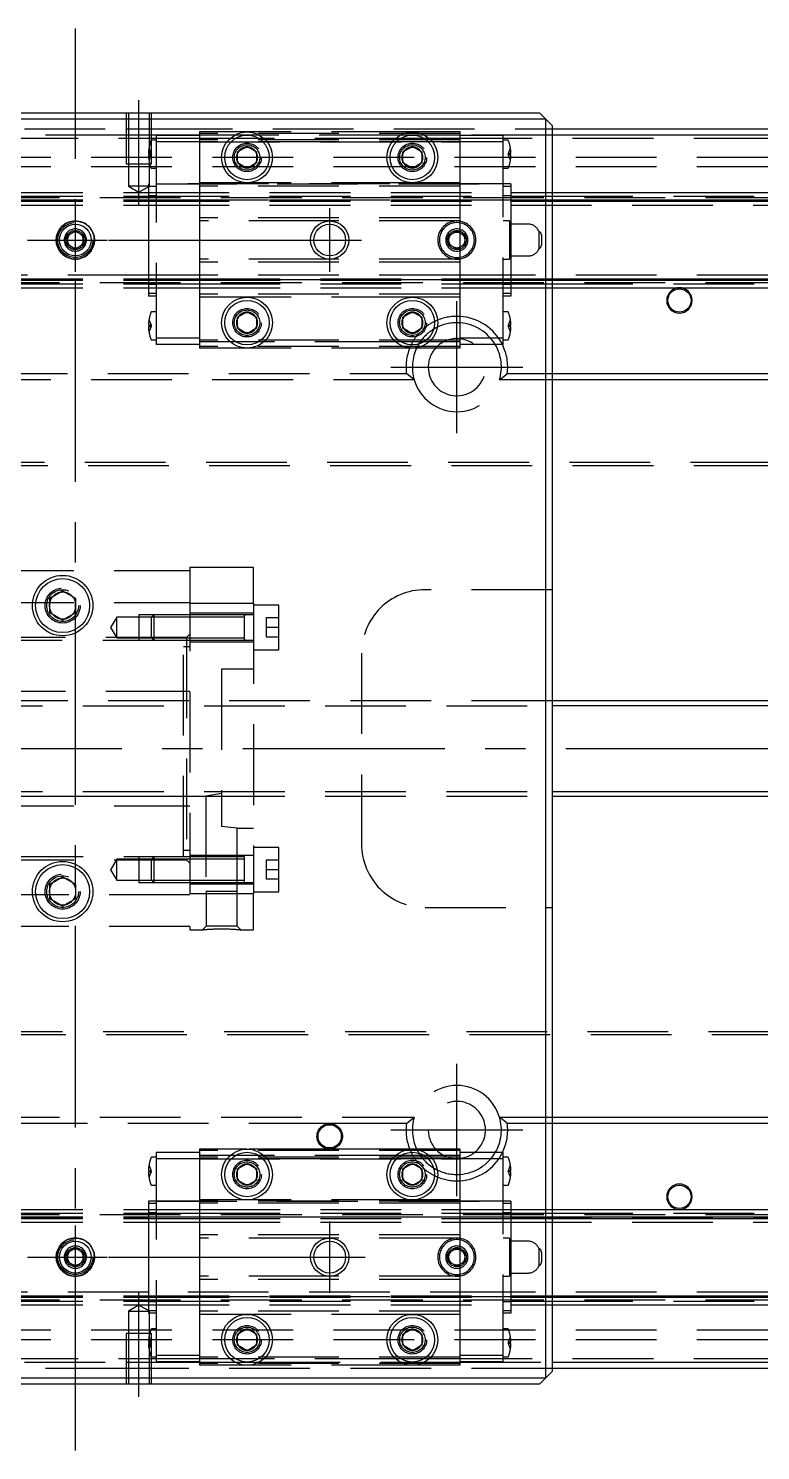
# Model space of a CAD drawing. Extents: x -31 to 893, y -336 to 113.
# Drawn here: x 312.6 to 427.8, y -110.4 to 113.3 of the extents above; entities that cross this region are included whole.
import ezdxf

# ---------------------------------------------------------------- set-up
doc = ezdxf.new("R2010")
doc.units = 0
doc.linetypes.add('CENTER', pattern=[50.8, 31.75, -6.35, 6.35, -6.35])
doc.linetypes.add('DASHED', pattern=[19.05, 12.7, -6.35])
doc.layers.get('0').update_dxf_attribs({"linetype": 'CONTINUOUS'})
doc.layers.add('CENTER', color=1, linetype='CENTER')

msp = doc.modelspace()

# ---------------------------------------------------------------- linework, layer by layer
at = {"color": 7, "linetype": 'CONTINUOUS'}
for p, q in [((394, 99), (246, 99)), ((247, 100), (393, 100)), ((394, 99), (393, 100)), ((395, 98), (394, 99)), ((394, -99), (394, 99)), ((395, 98), (395, -98)), ((395, 97.5), (638, 97.5)), ((639, 96.5), (395, 96.5)), ((345.5, 93.87), (347, 94.73)), ((347, 94.73), (348.5, 93.87)), ((371.5, 93.87), (373, 94.73)), ((373, 94.73), (374.5, 93.87)), ((345.5, 92.13), (345.5, 93.87)), ((347, 91.27), (345.5, 92.13)), ((348.5, 92.13), (347, 91.27)), ((348.5, 93.87), (348.5, 92.13)), ((371.5, 92.13), (371.5, 93.87)), ((373, 91.27), (371.5, 92.13)), ((374.5, 92.13), (373, 91.27)), ((374.5, 93.87), (374.5, 92.13)), ((395, 87.5), (640, 87.5)), ((395, 86.32), (640, 86.32)), ((395, 86.1), (640, 86.1)), ((395, 73.9), (640, 73.9)), ((395, 73.68), (640, 73.68)), ((395, 72.5), (640, 72.5)), ((345.5, 67.87), (347, 68.73)), ((345.5, 66.13), (345.5, 67.87)), ((347, 68.73), (348.5, 67.87)), ((348.5, 67.87), (348.5, 66.13)), ((371.5, 67.87), (373, 68.73)), ((371.5, 66.13), (371.5, 67.87)), ((373, 68.73), (374.5, 67.87)), ((374.5, 67.87), (374.5, 66.13)), ((347, 65.27), (345.5, 66.13)), ((348.5, 66.13), (347, 65.27)), ((373, 65.27), (371.5, 66.13)), ((374.5, 66.13), (373, 65.27)), ((395, 59), (492.06, 59)), ((493.29, 58), (395, 58)), ((316, 23.65), (318, 24.81)), ((318, 24.81), (320, 23.65)), ((316, 21.35), (316, 23.65)), ((320, 23.65), (320, 21.35)), ((318, 20.19), (316, 21.35)), ((320, 21.35), (318, 20.19)), ((590, 7.5), (395, 7.5)), ((395, -7.5), (590, -7.5)), ((316, -21.35), (318, -20.19)), ((316, -23.65), (316, -21.35)), ((318, -20.19), (320, -21.35)), ((320, -21.35), (320, -23.65)), ((318, -24.81), (316, -23.65)), ((320, -23.65), (318, -24.81)), ((395, -58), (493.29, -58)), ((492.06, -59), (395, -59)), ((345.5, -66.13), (347, -65.27)), ((345.5, -67.87), (345.5, -66.13)), ((347, -65.27), (348.5, -66.13)), ((348.5, -66.13), (348.5, -67.87)), ((371.5, -66.13), (373, -65.27)), ((371.5, -67.87), (371.5, -66.13)), ((373, -65.27), (374.5, -66.13)), ((374.5, -66.13), (374.5, -67.87)), ((347, -68.73), (345.5, -67.87)), ((348.5, -67.87), (347, -68.73)), ((373, -68.73), (371.5, -67.87)), ((374.5, -67.87), (373, -68.73)), ((395, -72.5), (640, -72.5)), ((395, -73.68), (640, -73.68)), ((395, -73.9), (640, -73.9)), ((395, -86.1), (640, -86.1)), ((395, -86.32), (640, -86.32)), ((395, -87.5), (640, -87.5)), ((345.5, -92.13), (347, -91.27)), ((347, -91.27), (348.5, -92.13)), ((371.5, -92.13), (373, -91.27)), ((373, -91.27), (374.5, -92.13)), ((345.5, -93.87), (345.5, -92.13)), ((347, -94.73), (345.5, -93.87)), ((348.5, -93.87), (347, -94.73)), ((348.5, -92.13), (348.5, -93.87)), ((371.5, -93.87), (371.5, -92.13)), ((373, -94.73), (371.5, -93.87)), ((374.5, -93.87), (373, -94.73)), ((374.5, -92.13), (374.5, -93.87)), ((394, -99), (395, -98)), ((395, -96.5), (639, -96.5)), ((638, -97.5), (395, -97.5)), ((246, -99), (394, -99)), ((393, -100), (247, -100)), ((393, -100), (394, -99))]:
    msp.add_line(p, q, dxfattribs=at)
at = {"color": 3, "linetype": 'DASHED'}
for p, q in [((328, 100), (328, 92)), ((328.35, 100), (328.35, 92)), ((331.65, 92), (331.65, 100)), ((332, 92), (332, 100)), ((312, 97.5), (328, 97.5)), ((328, 96.5), (312, 96.5)), ((328, 97.5), (332, 97.5)), ((332, 96.5), (328, 96.5)), ((332, 97.5), (395, 97.5)), ((339.5, 96.5), (332, 96.5)), ((339.5, 96.45), (332.7, 96.45)), ((332.7, 96.45), (332.7, 95.45)), ((339.5, 97), (339.5, 96)), ((347, 97), (339.5, 97)), ((380.5, 96.75), (339.5, 96.75)), ((345.06, 96.5), (339.5, 96.5)), ((347, 96.5), (345.06, 96.5)), ((373, 97), (347, 97)), ((348.94, 96.5), (347, 96.5)), ((371.06, 96.5), (348.94, 96.5)), ((373, 96.5), (371.06, 96.5)), ((380.5, 97), (373, 97)), ((374.94, 96.5), (373, 96.5)), ((380.5, 96.5), (374.94, 96.5)), ((380.5, 96), (380.5, 97)), ((395, 96.5), (380.5, 96.5)), ((387.3, 96.45), (380.5, 96.45)), ((387.3, 95.45), (387.3, 96.45)), ((339.5, 96), (300.5, 96)), ((331.58, 94.5), (331.9, 93.6)), ((332, 95.7), (331.99, 95.7)), ((332.7, 95.7), (332, 95.7)), ((332.7, 95.45), (332.7, 64.55)), ((339.5, 95.45), (332.7, 95.45)), ((339.5, 96), (339.5, 89)), ((344.35, 96), (339.5, 96)), ((380.5, 95.75), (339.5, 95.75)), ((380.5, 95.45), (339.5, 95.45)), ((339.5, 95.45), (380.5, 95.45)), ((345.2, 96), (344.35, 96)), ((348.8, 96), (345.2, 96)), ((349.65, 96), (348.8, 96)), ((370.35, 96), (349.65, 96)), ((371.2, 96), (370.35, 96)), ((374.8, 96), (371.2, 96)), ((375.65, 96), (374.8, 96)), ((380.5, 96), (375.65, 96)), ((380.5, 89), (380.5, 96)), ((639.5, 96), (380.5, 96)), ((387.3, 95.45), (380.5, 95.45)), ((388.01, 95.7), (387.3, 95.7)), ((387.3, 64.55), (387.3, 95.45)), ((388.1, 93.6), (388.42, 94.5)), ((640, 93), (0, 93)), ((328, 92), (332, 92)), ((328.35, 92), (328.35, 88.5)), ((331.5, 93.6), (331.58, 93.6)), ((331.58, 93.4), (331.5, 93.4)), ((331.58, 93.6), (331.9, 93.6)), ((331.58, 93.6), (331.58, 93.4)), ((331.9, 93.4), (331.58, 92.5)), ((331.58, 93.4), (331.9, 93.4)), ((331.65, 88.5), (331.65, 92)), ((331.9, 93.6), (331.94, 93.5)), ((331.9, 93.4), (331.94, 93.5)), ((345, 93), (345.02, 93.3)), ((371, 93), (371.03, 93.35)), ((388.1, 93.6), (388.06, 93.5)), ((388.1, 93.4), (388.06, 93.5)), ((388.42, 93.6), (388.1, 93.6)), ((388.42, 92.5), (388.1, 93.4)), ((388.42, 93.4), (388.1, 93.4)), ((388.42, 93.4), (388.42, 93.6)), ((388.42, 93.6), (388.5, 93.6)), ((388.5, 93.4), (388.42, 93.4)), ((640, 91.5), (0, 91.5)), ((331.99, 91.3), (332.7, 91.3)), ((387.3, 91.3), (388.01, 91.3)), ((308.5, 87.5), (331.5, 87.5)), ((328.35, 88.5), (330, 87.55)), ((331.65, 88.5), (328.35, 88.5)), ((330, 87.55), (331.65, 88.5)), ((331.5, 88.82), (331.5, 88.43)), ((388.5, 88.82), (331.5, 88.82)), ((331.5, 88.43), (331.5, 86.03)), ((332.7, 88.43), (331.5, 88.43)), ((331.5, 87.5), (388.5, 87.5)), ((332.7, 88.82), (387.3, 88.82)), ((339.5, 89), (339.5, 88.5)), ((347, 89), (339.5, 89)), ((339.5, 88.5), (339.5, 83.5)), ((380.5, 88.5), (339.5, 88.5)), ((373, 89), (347, 89)), ((380.5, 89), (373, 89)), ((380.5, 88.5), (380.5, 89)), ((380.5, 83.5), (380.5, 88.5)), ((388.5, 88.43), (387.3, 88.43)), ((388.5, 88.82), (388.5, 88.43)), ((388.5, 88.43), (388.5, 86.03)), ((388.5, 87.5), (395, 87.5)), ((0, 86.7), (640, 86.7)), ((308.5, 86.91), (331.5, 86.91)), ((308.5, 86.32), (331.5, 86.32)), ((308.5, 86.26), (331.5, 86.26)), ((308.5, 86.1), (331.5, 86.1)), ((308.5, 85.5), (331.5, 85.5)), ((331.5, 87.01), (332.7, 87.01)), ((331.5, 86.91), (388.5, 86.91)), ((331.5, 86.32), (388.5, 86.32)), ((388.5, 86.26), (331.5, 86.26)), ((331.5, 86.1), (388.5, 86.1)), ((331.5, 86.03), (331.5, 73.97)), ((331.5, 85.5), (388.5, 85.5)), ((387.3, 87.01), (388.5, 87.01)), ((388.5, 86.91), (395, 86.91)), ((388.5, 86.32), (395, 86.32)), ((388.5, 86.26), (640, 86.26)), ((388.5, 86.1), (395, 86.1)), ((388.5, 86.03), (388.5, 73.97)), ((388.5, 85.5), (640, 85.5)), ((395, 86.91), (640, 86.91)), ((339.5, 83.5), (339.5, 83)), ((380.5, 83.5), (339.5, 83.5)), ((339.5, 83), (339.5, 77)), ((360, 83), (339.5, 83)), ((380.5, 83), (360, 83)), ((380.5, 83), (380.5, 83.5)), ((380.5, 77), (380.5, 83)), ((388.3, 83), (387.3, 83)), ((388.3, 83), (388.3, 77)), ((318.75, 80.72), (320, 81.44)), ((318.75, 79.28), (318.75, 80.72)), ((320, 81.44), (321.25, 80.72)), ((321.25, 80.72), (321.25, 79.28)), ((378.75, 80.72), (380, 81.44)), ((378.75, 79.28), (378.75, 80.72)), ((380, 81.44), (381.25, 80.72)), ((381.25, 80.72), (381.25, 79.28)), ((391.25, 82.5), (388.3, 82.5)), ((392.88, 81.39), (392.88, 80)), ((393.3, 80.75), (393.3, 80)), ((318.5, 80), (318.52, 80.25)), ((320, 78.56), (318.75, 79.28)), ((321.25, 79.28), (320, 78.56)), ((378.5, 80), (378.52, 80.22)), ((380, 78.56), (378.75, 79.28)), ((381.25, 79.28), (380, 78.56)), ((392.88, 80), (392.88, 78.61)), ((393.3, 80), (393.3, 79.25)), ((339.5, 77), (339.5, 76.5)), ((360, 77), (339.5, 77)), ((339.5, 76.5), (339.5, 71.5)), ((380.5, 76.5), (339.5, 76.5)), ((380.5, 77), (360, 77)), ((380.5, 76.5), (380.5, 77)), ((380.5, 71.5), (380.5, 76.5)), ((387.3, 77), (388.3, 77)), ((388.3, 77.5), (391.25, 77.5)), ((331.5, 74.5), (308.5, 74.5)), ((308.5, 73.9), (331.5, 73.9)), ((339.5, 74.5), (331.5, 74.5)), ((331.5, 73.97), (331.5, 71.57)), ((331.5, 73.9), (339.5, 73.9)), ((380.5, 74.5), (339.5, 74.5)), ((339.5, 73.9), (380.5, 73.9)), ((388.5, 74.5), (380.5, 74.5)), ((380.5, 73.9), (388.5, 73.9)), ((640, 74.5), (388.5, 74.5)), ((388.5, 73.97), (388.5, 71.57)), ((388.5, 73.9), (395, 73.9)), ((0, 73.3), (640, 73.3)), ((308.5, 73.74), (331.5, 73.74)), ((308.5, 73.68), (331.5, 73.68)), ((308.5, 73.09), (331.5, 73.09)), ((308.5, 72.5), (331.5, 72.5)), ((339.5, 73.74), (331.5, 73.74)), ((331.5, 73.68), (339.5, 73.68)), ((331.5, 73.09), (339.5, 73.09)), ((332.7, 72.99), (331.5, 72.99)), ((331.5, 72.5), (339.5, 72.5)), ((380.5, 73.74), (339.5, 73.74)), ((339.5, 73.68), (380.5, 73.68)), ((339.5, 73.09), (380.5, 73.09)), ((339.5, 72.5), (380.5, 72.5)), ((388.5, 73.74), (380.5, 73.74)), ((380.5, 73.68), (388.5, 73.68)), ((380.5, 73.09), (388.5, 73.09)), ((380.5, 72.5), (388.5, 72.5)), ((388.5, 72.99), (387.3, 72.99)), ((388.5, 73.74), (640, 73.74)), ((388.5, 73.68), (395, 73.68)), ((388.5, 73.09), (395, 73.09)), ((388.5, 72.5), (395, 72.5)), ((395, 73.09), (640, 73.09)), ((331.5, 71.57), (331.5, 71.18)), ((332.7, 71.57), (331.5, 71.57)), ((332.7, 71.18), (331.5, 71.18)), ((339.5, 71.5), (339.5, 71)), ((380.5, 71.5), (339.5, 71.5)), ((339.5, 71), (339.5, 64)), ((347, 71), (339.5, 71)), ((373, 71), (347, 71)), ((380.5, 71), (373, 71)), ((380.5, 71), (380.5, 71.5)), ((380.5, 64), (380.5, 71)), ((388.5, 71.57), (387.3, 71.57)), ((388.5, 71.18), (387.3, 71.18)), ((388.5, 71.57), (388.5, 71.18)), ((331.58, 67.5), (331.9, 66.6)), ((332.7, 68.7), (331.99, 68.7)), ((345, 67), (345.02, 67.3)), ((371, 67), (371.03, 67.35)), ((388.01, 68.7), (387.3, 68.7)), ((388.1, 66.6), (388.42, 67.5)), ((331.5, 66.6), (331.58, 66.6)), ((331.58, 66.4), (331.5, 66.4)), ((331.58, 66.6), (331.9, 66.6)), ((331.58, 66.6), (331.58, 66.4)), ((331.9, 66.4), (331.58, 65.5)), ((331.58, 66.4), (331.9, 66.4)), ((331.9, 66.6), (331.94, 66.5)), ((331.9, 66.4), (331.94, 66.5)), ((388.1, 66.6), (388.06, 66.5)), ((388.1, 66.4), (388.06, 66.5)), ((388.42, 66.6), (388.1, 66.6)), ((388.42, 65.5), (388.1, 66.4)), ((388.42, 66.4), (388.1, 66.4)), ((388.42, 66.4), (388.42, 66.6)), ((388.42, 66.6), (388.5, 66.6)), ((388.5, 66.4), (388.42, 66.4)), ((331.99, 64.3), (332.7, 64.3)), ((332.7, 64.55), (332.7, 63.55)), ((339.5, 64.55), (332.7, 64.55)), ((339.5, 63.55), (332.7, 63.55)), ((380.5, 64.25), (339.5, 64.25)), ((339.5, 64), (339.5, 63)), ((344.35, 64), (339.5, 64)), ((380.5, 63.25), (339.5, 63.25)), ((347, 63), (339.5, 63)), ((345.2, 64), (344.35, 64)), ((348.8, 64), (345.2, 64)), ((373, 63), (347, 63)), ((349.65, 64), (348.8, 64)), ((370.35, 64), (349.65, 64)), ((371.2, 64), (370.35, 64)), ((374.8, 64), (371.2, 64)), ((380.5, 63), (373, 63)), ((375.65, 64), (374.8, 64)), ((380.5, 64), (375.65, 64)), ((387.3, 64.55), (380.5, 64.55)), ((380.5, 63), (380.5, 64)), ((387.3, 63.55), (380.5, 63.55)), ((387.3, 63.55), (387.3, 64.55)), ((387.3, 64.3), (388.01, 64.3)), ((267.94, 59), (372.06, 59)), ((373.29, 58), (372.06, 59)), ((386.71, 58), (387.94, 59)), ((387.94, 59), (395, 59)), ((373.29, 58), (266.71, 58)), ((395, 58), (386.71, 58)), ((639, 45), (1, 45)), ((639.5, 44.5), (0.5, 44.5)), ((288, 28), (338, 28)), ((348, 28.5), (338, 28.5)), ((338, 28.5), (338, 28)), ((338, 28), (338, -28)), ((348, 22.87), (348, 28.5)), ((395, 25), (375, 25)), ((288, 23), (338, 23)), ((315.5, 22.5), (315.53, 22.91)), ((338, 22.87), (348, 22.87)), ((348, 22.87), (348, -22.87)), ((352, 22.55), (348, 22.55)), ((352, 15.55), (352, 22.55)), ((326.5, 20.7), (325.55, 19.05)), ((326.5, 17.4), (326.5, 20.7)), ((330, 20.7), (326.5, 20.7)), ((330, 21.05), (330, 17.05)), ((332.35, 21.05), (330, 21.05)), ((332, 20.7), (330, 20.7)), ((332.35, 21.05), (332, 20.7)), ((332, 17.4), (332, 20.7)), ((338, 20.7), (332, 20.7)), ((338, 20.7), (332, 20.7)), ((332.35, 21.05), (332.35, 17.05)), ((338, 21.05), (332.35, 21.05)), ((338, 21.05), (332.35, 21.05)), ((348, 21.3), (338, 21.3)), ((346.6, 21.05), (338, 21.05)), ((346.6, 20.7), (338, 20.7)), ((348, 21.05), (346.59, 21.05)), ((346.6, 17.05), (346.6, 21.05)), ((346.6, 17.05), (346.6, 21.05)), ((346.6, 20.84), (346.6, 21.05)), ((346.6, 21.05), (346.6, 20.84)), ((346.6, 17.27), (346.6, 20.84)), ((350, 20.55), (350, 19.05)), ((352, 20.55), (350, 20.55)), ((325.55, 19.05), (326.5, 17.4)), ((338, 18), (337.5, 17.5)), ((352, 19.05), (350, 19.05)), ((350, 19.05), (350, 17.55)), ((337.5, 17.5), (288, 17.5)), ((337, 17), (289.5, 17)), ((326.5, 17.4), (330, 17.4)), ((330, 17.4), (332, 17.4)), ((330, 17.05), (332.35, 17.05)), ((332, 17.4), (338, 17.4)), ((332, 17.4), (332.35, 17.05)), ((332, 17.4), (338, 17.4)), ((332.35, 17.05), (338, 17.05)), ((332.35, 17.05), (338, 17.05)), ((337, -17), (337, 17)), ((338, 16), (337, 16)), ((337.5, 17.5), (337.5, -17.5)), ((338, 17.4), (346.6, 17.4)), ((338, 17.05), (346.6, 17.05)), ((338, 16.8), (348, 16.8)), ((346.59, 17.05), (348, 17.05)), ((346.6, 17.05), (346.6, 17.27)), ((346.6, 17.27), (346.6, 17.05)), ((346.6, 17.05), (346.6, 17.05)), ((352, 17.55), (350, 17.55)), ((348, 15.55), (352, 15.55)), ((365, 15), (365, -15)), ((348, 12.5), (343, 12.5)), ((343, 12.5), (343, -12.26)), ((337.5, 9), (288, 9)), ((338, 9), (337.5, 9)), ((395, 7.5), (245, 7.5)), ((245, 6.75), (395, 6.75)), ((245, -6.75), (395, -6.75)), ((245, -7.5), (395, -7.5)), ((294, -7.5), (340.54, -7.5)), ((343, -7.09), (340.54, -7.5)), ((340.54, -7.5), (340.54, -22.5)), ((340.54, -7.5), (340.55, -7.5)), ((288, -9), (337.5, -9)), ((337.5, -9), (338, -9)), ((345.46, -12.5), (343, -12.26)), ((345.46, -22.5), (345.46, -12.5)), ((345.46, -12.5), (348, -12.5)), ((352, -15.55), (348, -15.55)), ((352, -22.55), (352, -15.55)), ((288, -17.5), (337.5, -17.5)), ((289.5, -17), (337, -17)), ((326.5, -17.4), (325.55, -19.05)), ((326.5, -20.7), (326.5, -17.4)), ((330, -17.4), (326.5, -17.4)), ((330, -17.05), (330, -21.05)), ((332.35, -17.05), (330, -17.05)), ((332, -17.4), (330, -17.4)), ((332.35, -17.05), (332, -17.4)), ((332, -20.7), (332, -17.4)), ((338, -17.4), (332, -17.4)), ((338, -17.4), (332, -17.4)), ((332.35, -17.05), (332.35, -21.05)), ((338, -17.05), (332.35, -17.05)), ((337, -16), (338, -16)), ((337.5, -17.5), (338, -18)), ((348, -16.8), (338, -16.8)), ((346.6, -17.05), (338, -17.05)), ((346.6, -17.4), (338, -17.4)), ((346.6, -21.05), (346.6, -17.05)), ((346.6, -21.05), (346.6, -17.05)), ((346.6, -20.84), (346.6, -17.27)), ((346.6, -20.7), (346.6, -17.4)), ((350, -17.55), (350, -19.05)), ((352, -17.55), (350, -17.55)), ((325.55, -19.05), (326.5, -20.7)), ((352, -19.05), (350, -19.05)), ((350, -19.05), (350, -20.55)), ((315.5, -22.5), (315.53, -22.09)), ((326.5, -20.7), (330, -20.7)), ((330, -20.7), (332, -20.7)), ((330, -21.05), (332.35, -21.05)), ((332, -20.7), (338, -20.7)), ((332, -20.7), (332.35, -21.05)), ((332, -20.7), (338, -20.7)), ((332.35, -21.05), (338, -21.05)), ((332.35, -21.05), (338, -21.05)), ((338, -20.7), (346.6, -20.7)), ((338, -21.05), (346.6, -21.05)), ((338, -21.3), (348, -21.3)), ((346.59, -21.05), (348, -21.05)), ((346.6, -21.05), (346.6, -20.7)), ((352, -20.55), (350, -20.55)), ((338, -23), (288, -23)), ((348, -22.87), (338, -22.87)), ((345.46, -22.5), (340.54, -22.5)), ((340.55, -22.5), (340.55, -27.95)), ((345.45, -27.95), (345.45, -22.5)), ((348, -22.55), (352, -22.55)), ((348, -28.5), (348, -22.87)), ((375, -25), (395, -25)), ((338, -28), (288, -28)), ((338, -28), (338, -28.5)), ((338, -28.5), (340, -28.5)), ((340.55, -27.95), (340, -28.5)), ((340, -28.5), (340.01, -28.5)), ((340, -28.5), (340, -28.5)), ((340.01, -28.5), (340.02, -28.5)), ((340.02, -28.5), (340.04, -28.5)), ((340.04, -28.5), (340.06, -28.49)), ((340.06, -28.49), (340.08, -28.49)), ((340.08, -28.49), (340.11, -28.49)), ((340.11, -28.49), (340.15, -28.49)), ((340.15, -28.49), (340.19, -28.48)), ((340.19, -28.48), (340.24, -28.48)), ((340.24, -28.48), (340.3, -28.47)), ((340.3, -28.47), (340.37, -28.47)), ((340.37, -28.47), (340.44, -28.46)), ((340.44, -28.46), (340.52, -28.45)), ((340.52, -28.45), (340.61, -28.45)), ((345.45, -27.95), (340.55, -27.95)), ((340.61, -28.45), (340.7, -28.44)), ((340.7, -28.44), (340.8, -28.43)), ((340.8, -28.43), (340.9, -28.43)), ((340.9, -28.43), (341.01, -28.42)), ((341.01, -28.42), (341.12, -28.41)), ((341.12, -28.41), (341.24, -28.41)), ((341.24, -28.41), (341.36, -28.4)), ((341.36, -28.4), (341.48, -28.39)), ((341.48, -28.39), (341.61, -28.39)), ((341.61, -28.39), (341.74, -28.38)), ((341.74, -28.38), (341.87, -28.38)), ((341.87, -28.38), (342.01, -28.37)), ((342.01, -28.37), (342.15, -28.37)), ((342.15, -28.37), (342.29, -28.36)), ((342.29, -28.36), (342.43, -28.36)), ((342.43, -28.36), (342.57, -28.36)), ((342.57, -28.36), (342.71, -28.36)), ((342.71, -28.36), (342.85, -28.36)), ((342.85, -28.36), (343, -28.36)), ((343, -28.36), (343.15, -28.36)), ((343.15, -28.36), (343.29, -28.36)), ((343.29, -28.36), (343.43, -28.36)), ((343.43, -28.36), (343.57, -28.36)), ((343.57, -28.36), (343.71, -28.36)), ((343.71, -28.36), (343.85, -28.37)), ((343.85, -28.37), (343.99, -28.37)), ((343.99, -28.37), (344.13, -28.38)), ((344.13, -28.38), (344.26, -28.38)), ((344.26, -28.38), (344.39, -28.39)), ((344.39, -28.39), (344.52, -28.39)), ((344.52, -28.39), (344.64, -28.4)), ((344.64, -28.4), (344.76, -28.41)), ((344.76, -28.41), (344.88, -28.41)), ((344.88, -28.41), (344.99, -28.42)), ((344.99, -28.42), (345.1, -28.43)), ((345.1, -28.43), (345.2, -28.43)), ((345.2, -28.43), (345.3, -28.44)), ((345.3, -28.44), (345.39, -28.45)), ((345.39, -28.45), (345.48, -28.45)), ((346, -28.5), (345.45, -27.95)), ((345.48, -28.45), (345.54, -28.46)), ((345.54, -28.46), (345.6, -28.46)), ((345.6, -28.46), (345.66, -28.47)), ((345.66, -28.47), (345.71, -28.47)), ((345.71, -28.47), (345.76, -28.48)), ((345.76, -28.48), (345.81, -28.48)), ((345.81, -28.48), (345.85, -28.49)), ((345.85, -28.49), (345.89, -28.49)), ((345.89, -28.49), (345.92, -28.49)), ((345.92, -28.49), (345.94, -28.49)), ((345.94, -28.49), (345.97, -28.5)), ((345.97, -28.5), (345.99, -28.5)), ((345.99, -28.5), (346, -28.5)), ((346, -28.5), (346, -28.5)), ((346, -28.5), (348, -28.5)), ((346, -28.5), (346, -28.5)), ((0.5, -44.5), (639.5, -44.5)), ((1, -45), (639, -45)), ((266.71, -58), (373.29, -58)), ((372.06, -59), (373.29, -58)), ((386.71, -58), (395, -58)), ((387.94, -59), (386.71, -58)), ((360, -59), (280, -59)), ((372.06, -59), (360, -59)), ((395, -59), (387.94, -59)), ((332.7, -64.3), (331.99, -64.3)), ((332.7, -63.55), (332.7, -64.55)), ((339.5, -63.55), (332.7, -63.55)), ((332.7, -64.55), (332.7, -95.45)), ((339.5, -64.55), (332.7, -64.55)), ((347, -63), (339.5, -63)), ((339.5, -63), (339.5, -64)), ((380.5, -63.25), (339.5, -63.25)), ((339.5, -64), (339.5, -71)), ((344.35, -64), (339.5, -64)), ((380.5, -64.25), (339.5, -64.25)), ((380.5, -64.55), (339.5, -64.55)), ((339.5, -64.55), (380.5, -64.55)), ((345.2, -64), (344.35, -64)), ((348.8, -64), (345.2, -64)), ((360, -63), (347, -63)), ((349.65, -64), (348.8, -64)), ((370.35, -64), (349.65, -64)), ((373, -63), (360, -63)), ((371.2, -64), (370.35, -64)), ((374.8, -64), (371.2, -64)), ((380.5, -63), (373, -63)), ((375.65, -64), (374.8, -64)), ((380.5, -64), (375.65, -64)), ((380.5, -64), (380.5, -63)), ((387.3, -63.55), (380.5, -63.55)), ((380.5, -71), (380.5, -64)), ((387.3, -64.55), (380.5, -64.55)), ((387.3, -64.55), (387.3, -63.55)), ((388.01, -64.3), (387.3, -64.3)), ((387.3, -95.45), (387.3, -64.55)), ((331.5, -66.4), (331.58, -66.4)), ((331.58, -66.6), (331.5, -66.6)), ((331.58, -65.5), (331.9, -66.4)), ((331.58, -66.4), (331.9, -66.4)), ((331.58, -66.4), (331.58, -66.6)), ((331.9, -66.6), (331.58, -67.5)), ((331.58, -66.6), (331.9, -66.6)), ((331.9, -66.4), (331.94, -66.5)), ((331.9, -66.6), (331.94, -66.5)), ((345, -67), (345.03, -66.65)), ((371, -67), (371.03, -66.65)), ((388.1, -66.4), (388.06, -66.5)), ((388.1, -66.6), (388.06, -66.5)), ((388.1, -66.4), (388.42, -65.5)), ((388.42, -66.4), (388.1, -66.4)), ((388.42, -67.5), (388.1, -66.6)), ((388.42, -66.6), (388.1, -66.6)), ((388.42, -66.6), (388.42, -66.4)), ((388.42, -66.4), (388.5, -66.4)), ((388.5, -66.6), (388.42, -66.6)), ((331.99, -68.7), (332.7, -68.7)), ((387.3, -68.7), (388.01, -68.7)), ((331.5, -71.18), (331.5, -71.57)), ((339.5, -71.18), (331.5, -71.18)), ((332.7, -71.57), (331.5, -71.57)), ((331.5, -71.57), (331.5, -73.97)), ((332.7, -71.18), (387.3, -71.18)), ((339.5, -71), (339.5, -71.5)), ((347, -71), (339.5, -71)), ((380.5, -71.18), (339.5, -71.18)), ((339.5, -71.5), (339.5, -76.5)), ((380.5, -71.5), (339.5, -71.5)), ((373, -71), (347, -71)), ((380.5, -71), (373, -71)), ((380.5, -71.5), (380.5, -71)), ((388.5, -71.18), (380.5, -71.18)), ((380.5, -76.5), (380.5, -71.5)), ((388.5, -71.57), (387.3, -71.57)), ((388.5, -71.18), (388.5, -71.57)), ((388.5, -71.57), (388.5, -73.97)), ((0, -73.3), (640, -73.3)), ((308.5, -72.5), (331.5, -72.5)), ((308.5, -73.09), (331.5, -73.09)), ((308.5, -73.68), (331.5, -73.68)), ((308.5, -73.74), (331.5, -73.74)), ((331.5, -72.5), (339.5, -72.5)), ((331.5, -72.99), (332.7, -72.99)), ((331.5, -73.09), (339.5, -73.09)), ((331.5, -73.68), (339.5, -73.68)), ((339.5, -73.74), (331.5, -73.74)), ((339.5, -72.5), (380.5, -72.5)), ((339.5, -73.09), (380.5, -73.09)), ((339.5, -73.68), (380.5, -73.68)), ((380.5, -73.74), (339.5, -73.74)), ((380.5, -72.5), (388.5, -72.5)), ((380.5, -73.09), (388.5, -73.09)), ((380.5, -73.68), (388.5, -73.68)), ((388.5, -73.74), (380.5, -73.74)), ((387.3, -72.99), (388.5, -72.99)), ((388.5, -72.5), (395, -72.5)), ((388.5, -73.09), (395, -73.09)), ((388.5, -73.68), (395, -73.68)), ((388.5, -73.74), (640, -73.74)), ((395, -73.09), (640, -73.09)), ((308.5, -73.9), (331.5, -73.9)), ((308.5, -74.5), (331.5, -74.5)), ((331.5, -73.9), (339.5, -73.9)), ((331.5, -73.97), (331.5, -86.03)), ((331.5, -74.5), (339.5, -74.5)), ((339.5, -73.9), (380.5, -73.9)), ((339.5, -74.5), (380.5, -74.5)), ((380.5, -73.9), (388.5, -73.9)), ((380.5, -74.5), (388.5, -74.5)), ((388.5, -73.9), (395, -73.9)), ((388.5, -73.97), (388.5, -86.03)), ((388.5, -74.5), (640, -74.5)), ((339.5, -76.5), (339.5, -77)), ((380.5, -76.5), (339.5, -76.5)), ((339.5, -77), (339.5, -83)), ((360, -77), (339.5, -77)), ((380.5, -77), (360, -77)), ((380.5, -77), (380.5, -76.5)), ((380.5, -83), (380.5, -77)), ((388.3, -77), (387.3, -77)), ((388.3, -77), (388.3, -83)), ((391.25, -77.5), (388.3, -77.5)), ((318.5, -80), (318.52, -79.75)), ((318.75, -79.28), (320, -78.56)), ((318.75, -80.72), (318.75, -79.28)), ((320, -78.56), (321.25, -79.28)), ((321.25, -79.28), (321.25, -80.72)), ((378.5, -80), (378.52, -79.75)), ((378.75, -79.28), (380, -78.56)), ((378.75, -80.72), (378.75, -79.28)), ((380, -78.56), (381.25, -79.28)), ((381.25, -79.28), (381.25, -80.72)), ((392.88, -78.61), (392.88, -80)), ((392.88, -80), (392.88, -81.39)), ((393.3, -79.25), (393.3, -80)), ((393.3, -80), (393.3, -80.75)), ((320, -81.44), (318.75, -80.72)), ((321.25, -80.72), (320, -81.44)), ((380, -81.44), (378.75, -80.72)), ((381.25, -80.72), (380, -81.44)), ((388.3, -82.5), (391.25, -82.5)), ((339.5, -83), (339.5, -83.5)), ((360, -83), (339.5, -83)), ((339.5, -83.5), (339.5, -88.5)), ((380.5, -83.5), (339.5, -83.5)), ((380.5, -83), (360, -83)), ((380.5, -83.5), (380.5, -83)), ((380.5, -88.5), (380.5, -83.5)), ((387.3, -83), (388.3, -83)), ((0, -86.7), (640, -86.7)), ((331.5, -85.5), (308.5, -85.5)), ((308.5, -86.1), (331.5, -86.1)), ((308.5, -86.26), (331.5, -86.26)), ((308.5, -86.32), (331.5, -86.32)), ((308.5, -86.91), (331.5, -86.91)), ((388.5, -85.5), (331.5, -85.5)), ((331.5, -86.03), (331.5, -88.43)), ((331.5, -86.1), (388.5, -86.1)), ((388.5, -86.26), (331.5, -86.26)), ((331.5, -86.32), (388.5, -86.32)), ((331.5, -86.91), (388.5, -86.91)), ((332.7, -87.01), (331.5, -87.01)), ((388.5, -87.01), (387.3, -87.01)), ((640, -85.5), (388.5, -85.5)), ((388.5, -86.03), (388.5, -88.43)), ((388.5, -86.1), (395, -86.1)), ((388.5, -86.26), (640, -86.26)), ((388.5, -86.32), (395, -86.32)), ((388.5, -86.91), (395, -86.91)), ((395, -86.91), (640, -86.91)), ((308.5, -87.5), (331.5, -87.5)), ((330, -87.55), (328.35, -88.5)), ((328.35, -88.5), (328.35, -92)), ((328.35, -88.5), (331.65, -88.5)), ((331.65, -88.5), (330, -87.55)), ((331.5, -87.5), (388.5, -87.5)), ((331.5, -88.43), (331.5, -88.82)), ((332.7, -88.43), (331.5, -88.43)), ((332.7, -88.82), (331.5, -88.82)), ((331.65, -92), (331.65, -88.5)), ((339.5, -88.5), (339.5, -89)), ((380.5, -88.5), (339.5, -88.5)), ((339.5, -89), (339.5, -96)), ((347, -89), (339.5, -89)), ((373, -89), (347, -89)), ((380.5, -89), (373, -89)), ((380.5, -89), (380.5, -88.5)), ((380.5, -96), (380.5, -89)), ((388.5, -88.43), (387.3, -88.43)), ((388.5, -88.82), (387.3, -88.82)), ((388.5, -87.5), (395, -87.5)), ((388.5, -88.43), (388.5, -88.82)), ((640, -91.5), (0, -91.5)), ((332.7, -91.3), (331.99, -91.3)), ((388.01, -91.3), (387.3, -91.3)), ((640, -93), (0, -93)), ((328, -92), (328, -100)), ((332, -92), (328, -92)), ((328.35, -92), (328.35, -100)), ((331.5, -93.4), (331.58, -93.4)), ((331.58, -93.6), (331.5, -93.6)), ((331.58, -92.5), (331.9, -93.4)), ((331.58, -93.4), (331.9, -93.4)), ((331.58, -93.4), (331.58, -93.6)), ((331.9, -93.6), (331.58, -94.5)), ((331.58, -93.6), (331.9, -93.6)), ((331.65, -100), (331.65, -92)), ((331.9, -93.4), (331.94, -93.5)), ((331.9, -93.6), (331.94, -93.5)), ((332, -100), (332, -92)), ((345, -93), (345.02, -92.7)), ((371, -93), (371.03, -92.65)), ((388.1, -93.4), (388.06, -93.5)), ((388.1, -93.6), (388.06, -93.5)), ((388.1, -93.4), (388.42, -92.5)), ((388.42, -93.4), (388.1, -93.4)), ((388.42, -94.5), (388.1, -93.6)), ((388.42, -93.6), (388.1, -93.6)), ((388.42, -93.6), (388.42, -93.4)), ((388.42, -93.4), (388.5, -93.4)), ((388.5, -93.6), (388.42, -93.6)), ((339.5, -96), (300.5, -96)), ((331.99, -95.7), (332, -95.7)), ((332, -95.7), (332.7, -95.7)), ((332.7, -95.45), (332.7, -96.45)), ((339.5, -95.45), (332.7, -95.45)), ((380.5, -95.75), (339.5, -95.75)), ((339.5, -96), (339.5, -97)), ((344.35, -96), (339.5, -96)), ((345.2, -96), (344.35, -96)), ((348.8, -96), (345.2, -96)), ((349.65, -96), (348.8, -96)), ((370.35, -96), (349.65, -96)), ((371.2, -96), (370.35, -96)), ((374.8, -96), (371.2, -96)), ((375.65, -96), (374.8, -96)), ((380.5, -96), (375.65, -96)), ((387.3, -95.45), (380.5, -95.45)), ((380.5, -97), (380.5, -96)), ((639.5, -96), (380.5, -96)), ((387.3, -96.45), (387.3, -95.45)), ((387.3, -95.7), (388.01, -95.7)), ((312, -96.5), (328, -96.5)), ((328, -97.5), (312, -97.5)), ((328, -96.5), (332, -96.5)), ((332, -97.5), (328, -97.5)), ((332, -96.5), (339.5, -96.5)), ((395, -97.5), (332, -97.5)), ((339.5, -96.45), (332.7, -96.45)), ((339.5, -96.5), (345.06, -96.5)), ((380.5, -96.75), (339.5, -96.75)), ((347, -97), (339.5, -97)), ((345.06, -96.5), (347, -96.5)), ((347, -96.5), (348.94, -96.5)), ((373, -97), (347, -97)), ((348.94, -96.5), (371.06, -96.5)), ((371.06, -96.5), (373, -96.5)), ((373, -96.5), (374.94, -96.5)), ((380.5, -97), (373, -97)), ((374.94, -96.5), (380.5, -96.5)), ((387.3, -96.45), (380.5, -96.45)), ((380.5, -96.5), (395, -96.5))]:
    msp.add_line(p, q, dxfattribs=at)
at = {"color": 3, "linetype": 'CONTINUOUS'}
for p, q in [((590, 6.75), (395, 6.75)), ((395, -6.75), (590, -6.75))]:
    msp.add_line(p, q, dxfattribs=at)
at = {"color": 7, "linetype": 'CONTINUOUS'}
for centre, radius in [((347, 93), 4), ((347, 93), 3.5), ((373, 93), 4), ((373, 93), 3.5), ((320, 80), 3), ((320, 80), 2.5), ((360, 80), 2.5), ((347, 67), 4), ((347, 67), 3.5), ((373, 67), 4), ((373, 67), 3.5), ((318, 22.5), 4.75), ((318, 22.5), 4.25), ((318, -22.5), 4.75), ((318, -22.5), 4.25), ((347, -67), 4), ((347, -67), 3.5), ((373, -67), 4), ((373, -67), 3.5), ((320, -80), 3), ((320, -80), 2.5), ((360, -80), 2.5), ((347, -93), 4), ((373, -93), 4), ((347, -93), 3.5), ((373, -93), 3.5)]:
    msp.add_circle(centre, radius, dxfattribs=at)
at = {"color": 3, "linetype": 'DASHED'}
for centre, radius in [((347, 93), 2.25), ((347, 93), 2), ((347, 93), 1.62), ((373, 93), 2.25), ((373, 93), 2), ((373, 93), 1.62), ((320, 80), 2.75), ((320, 80), 1.5), ((380, 80), 1.5), ((380, 80), 1.25), ((347, 67), 2.25), ((347, 67), 2), ((347, 67), 1.62), ((373, 67), 2.25), ((373, 67), 2), ((373, 67), 1.62), ((318, 22.5), 2.75), ((318, 22.5), 2.5), ((318, -22.5), 2.75), ((318, -22.5), 2.5), ((360, -61), 2), ((360, -61), 1.83), ((347, -67), 2.25), ((373, -67), 2.25), ((347, -67), 2), ((347, -67), 1.62), ((373, -67), 2), ((373, -67), 1.62), ((320, -80), 2.75), ((320, -80), 1.5), ((380, -80), 1.5), ((380, -80), 1.25), ((347, -93), 2.25), ((347, -93), 2), ((347, -93), 1.62), ((373, -93), 2.25), ((373, -93), 2), ((373, -93), 1.62)]:
    msp.add_circle(centre, radius, dxfattribs=at)
at = {"color": 3, "linetype": 'CONTINUOUS'}
for centre, radius in [((360, 80), 3), ((415, 70.5), 1.83), ((415, -70.5), 1.83), ((360, -80), 3)]:
    msp.add_circle(centre, radius, dxfattribs=at)
at = {"color": 3, "linetype": 'DASHED'}
for centre, radius, start, end in [((337.5, 93.5), 6, 170.4203, 179.0449), ((337.5, 93.5), 6, 159.1494, 170.4059), ((331.99, 95.6), 0.1, 90, 159.1494), ((347, 93), 1.62, 141.8413, 158.1587), ((347, 93), 1.65, 95.38, 144.62), ((347, 93), 1.62, 98.1587, 141.8413), ((347, 93), 1.62, 81.8413, 98.1587), ((347, 93), 1.65, 84.62, 95.38), ((347, 93), 1.65, 35.38, 84.62), ((347, 93), 1.62, 38.1587, 81.8413), ((347, 93), 1.62, 21.8413, 38.1587), ((373, 93), 1.62, 141.8413, 158.1587), ((373, 93), 1.65, 95.38, 144.62), ((373, 93), 1.62, 98.1587, 141.8413), ((373, 93), 1.62, 81.8413, 98.1587), ((373, 93), 1.65, 84.62, 95.38), ((373, 93), 1.65, 35.38, 84.62), ((373, 93), 1.62, 38.1587, 81.8413), ((373, 93), 1.62, 21.8413, 38.1587), ((388.01, 95.6), 0.1, 20.8506, 90), ((382.5, 93.5), 6, 9.5941, 20.8506), ((382.5, 93.5), 6, 0.9551, 9.5797), ((337.5, 93.5), 6, 180.9551, 189.5797), ((337.5, 93.5), 6, 189.5941, 194.4775), ((337.5, 93.5), 6, 194.4775, 200.8506), ((347, 93), 1.65, 155.38, 180), ((347, 93), 1.65, 180, 204.62), ((347, 93), 1.62, 158.1587, 201.8413), ((347, 93), 1.65, 144.62, 155.38), ((347, 93), 1.62, 201.8413, 218.1587), ((347, 93), 1.65, 204.62, 215.38), ((347, 93), 1.65, 215.38, 264.62), ((347, 93), 1.62, 218.1587, 261.8413), ((347, 93), 1.65, 275.38, 324.62), ((347, 93), 1.62, 278.1587, 321.8413), ((347, 93), 1.62, 321.8413, 338.1587), ((347, 93), 1.65, 24.62, 35.38), ((347, 93), 1.65, 324.62, 335.38), ((347, 93), 1.65, 335.38, 24.62), ((347, 93), 1.62, 0, 21.8413), ((347, 93), 1.62, 338.1587, 0), ((373, 93), 1.65, 155.38, 180), ((373, 93), 1.65, 180, 204.62), ((373, 93), 1.62, 158.1587, 201.8413), ((373, 93), 1.65, 144.62, 155.38), ((373, 93), 1.62, 201.8413, 218.1587), ((373, 93), 1.65, 204.62, 215.38), ((373, 93), 1.65, 215.38, 264.62), ((373, 93), 1.62, 218.1587, 261.8413), ((373, 93), 1.65, 275.38, 324.62), ((373, 93), 1.62, 278.1587, 321.8413), ((373, 93), 1.62, 321.8413, 338.1587), ((373, 93), 1.65, 24.62, 35.38), ((373, 93), 1.65, 324.62, 335.38), ((373, 93), 1.65, 335.38, 24.62), ((373, 93), 1.62, 0, 21.8413), ((373, 93), 1.62, 338.1587, 0), ((382.5, 93.5), 6, 339.1494, 350.4059), ((382.5, 93.5), 6, 350.4203, 359.0449), ((331.99, 91.4), 0.1, 200.8506, 270), ((347, 93), 1.62, 261.8413, 278.1587), ((347, 93), 1.65, 264.62, 275.38), ((373, 93), 1.62, 261.8413, 278.1587), ((373, 93), 1.65, 264.62, 275.38), ((388.01, 91.4), 0.1, 270, 339.1494), ((320, 80), 3, 0, 180), ((380, 80), 3, 0, 180), ((320, 80), 1.75, 0, 180), ((320, 80), 1.25, 120, 180), ((320, 80), 1.25, 60, 120), ((320, 80), 1.25, 0, 60), ((380, 80), 2.75, 79.5243, 280.4757), ((380, 80), 1.75, 0, 180), ((380, 80), 2.75, 0, 79.5243), ((391.25, 80.75), 1.75, 21.5404, 90), ((392.6, 80.75), 0.7, 0, 66.6201), ((320, 80), 3, 180, 0), ((320, 80), 1.75, 180, 0), ((320, 80), 1.25, 180, 240), ((320, 80), 1.25, 240, 300), ((320, 80), 1.25, 300, 0), ((380, 80), 3, 180, 279.5941), ((380, 80), 1.75, 180, 0), ((380, 80), 2.75, 280.4757, 0), ((380, 80), 3, 279.5941, 0), ((391.25, 79.25), 1.75, 270, 338.4596), ((392.6, 79.25), 0.7, 293.3919, 0), ((337.5, 66.5), 6, 170.4203, 179.0449), ((337.5, 66.5), 6, 159.1494, 170.4059), ((331.99, 68.6), 0.1, 90, 159.1494), ((347, 67), 1.65, 155.38, 180), ((347, 67), 1.62, 158.1587, 201.8413), ((347, 67), 1.62, 141.8413, 158.1587), ((347, 67), 1.65, 144.62, 155.38), ((347, 67), 1.65, 95.38, 144.62), ((347, 67), 1.62, 98.1587, 141.8413), ((347, 67), 1.62, 81.8413, 98.1587), ((347, 67), 1.65, 84.62, 95.38), ((347, 67), 1.65, 35.38, 84.62), ((347, 67), 1.62, 38.1587, 81.8413), ((347, 67), 1.62, 21.8413, 38.1587), ((347, 67), 1.65, 24.62, 35.38), ((347, 67), 1.65, 335.38, 24.62), ((347, 67), 1.62, 0, 21.8413), ((373, 67), 1.65, 155.38, 180), ((373, 67), 1.62, 158.1587, 201.8413), ((373, 67), 1.62, 141.8413, 158.1587), ((373, 67), 1.65, 144.62, 155.38), ((373, 67), 1.65, 95.38, 144.62), ((373, 67), 1.62, 98.1587, 141.8413), ((373, 67), 1.62, 81.8413, 98.1587), ((373, 67), 1.65, 84.62, 95.38), ((373, 67), 1.65, 35.38, 84.62), ((373, 67), 1.62, 38.1587, 81.8413), ((373, 67), 1.62, 21.8413, 38.1587), ((373, 67), 1.65, 24.62, 35.38), ((373, 67), 1.65, 335.38, 24.62), ((373, 67), 1.62, 0, 21.8413), ((380, 60), 8, 115.9861, 127.2295), ((380, 60), 8, 112.1854, 115.9861), ((380, 60), 8, 86.4167, 112.1854), ((380, 60), 8, 26.3434, 86.4167), ((388.01, 68.6), 0.1, 20.8506, 90), ((382.5, 66.5), 6, 9.5941, 20.8506), ((382.5, 66.5), 6, 0.9551, 9.5797), ((337.5, 66.5), 6, 180.9551, 189.5797), ((337.5, 66.5), 6, 189.5941, 200.8506), ((347, 67), 1.65, 180, 204.62), ((347, 67), 1.62, 201.8413, 218.1587), ((347, 67), 1.65, 204.62, 215.38), ((347, 67), 1.65, 215.38, 264.62), ((347, 67), 1.62, 218.1587, 261.8413), ((347, 67), 1.62, 261.8413, 278.1587), ((347, 67), 1.65, 264.62, 275.38), ((347, 67), 1.65, 275.38, 324.62), ((347, 67), 1.62, 278.1587, 321.8413), ((347, 67), 1.62, 321.8413, 338.1587), ((347, 67), 1.65, 324.62, 335.38), ((347, 67), 1.62, 338.1587, 0), ((373, 67), 1.65, 180, 204.62), ((373, 67), 1.62, 201.8413, 218.1587), ((373, 67), 1.65, 204.62, 215.38), ((373, 67), 1.65, 215.38, 264.62), ((373, 67), 1.62, 218.1587, 261.8413), ((373, 67), 1.62, 261.8413, 278.1587), ((373, 67), 1.65, 264.62, 275.38), ((373, 67), 1.65, 275.38, 324.62), ((373, 67), 1.62, 278.1587, 321.8413), ((380, 60), 8, 139.0104, 142.7705), ((380, 60), 7, 121.4759, 148.5241), ((373, 67), 1.62, 321.8413, 338.1587), ((373, 67), 1.65, 324.62, 335.38), ((373, 67), 1.62, 338.1587, 0), ((380, 60), 8, 127.2295, 131.0217), ((380, 60), 7, 115.9465, 121.4759), ((380, 60), 7, 85.904, 115.9465), ((380, 60), 7, 30.4737, 85.904), ((382.5, 66.5), 6, 339.1494, 350.4059), ((382.5, 66.5), 6, 350.4203, 359.0449), ((331.99, 64.4), 0.1, 200.8506, 270), ((380, 60), 8, 157.8146, 187.1808), ((380, 60), 8, 154.0139, 157.8146), ((380, 60), 8, 142.7705, 154.0139), ((380, 60), 7, 154.0535, 196.6015), ((380, 60), 7, 148.5241, 154.0535), ((380, 60), 4.5, 180, 52.0818), ((380, 60), 4.5, 138.1897, 180), ((380, 60), 4.5, 83.6206, 138.1897), ((380, 60), 4.5, 52.0818, 83.6206), ((380, 60), 7, 343.3985, 30.4737), ((380, 60), 8, 352.8192, 26.3434), ((388.01, 64.4), 0.1, 270, 339.1494), ((380, 60), 7, 196.6015, 343.3985), ((375, 15), 10, 90, 180), ((318, 22.5), 2.1, 162.2472, 180), ((318, 22.5), 2.1, 180, 197.7528), ((318, 22.5), 2.1, 137.7528, 162.2472), ((318, 22.5), 2.1, 102.2472, 137.7528), ((318, 22.5), 2.1, 77.7528, 102.2472), ((318, 22.5), 2.1, 42.2472, 77.7528), ((318, 22.5), 2.1, 17.7528, 42.2472), ((318, 22.5), 2.1, 342.2472, 17.7528), ((318, 22.5), 2.1, 197.7528, 222.2472), ((318, 22.5), 2.1, 222.2472, 257.7528), ((318, 22.5), 2.1, 257.7528, 282.2472), ((318, 22.5), 2.1, 282.2472, 317.7528), ((318, 22.5), 2.1, 317.7528, 342.2472), ((375, -15), 10, 180, 270), ((318, -22.5), 2.1, 162.2472, 180), ((318, -22.5), 2.1, 137.7528, 162.2472), ((318, -22.5), 2.1, 102.2472, 137.7528), ((318, -22.5), 2.1, 77.7528, 102.2472), ((318, -22.5), 2.1, 42.2472, 77.7528), ((318, -22.5), 2.1, 17.7528, 42.2472), ((318, -22.5), 2.1, 342.2472, 17.7528), ((318, -22.5), 2.1, 180, 197.7528), ((318, -22.5), 2.1, 197.7528, 222.2472), ((318, -22.5), 2.1, 222.2472, 257.7528), ((318, -22.5), 2.1, 257.7528, 282.2472), ((318, -22.5), 2.1, 282.2472, 317.7528), ((318, -22.5), 2.1, 317.7528, 342.2472), ((380, -60), 7, 16.6015, 163.3985), ((380, -60), 4.5, 307.9182, 180), ((380, -60), 7, 163.3985, 205.9465), ((380, -60), 7, 329.5263, 16.6015), ((380, -60), 8, 172.8192, 202.1854), ((380, -60), 4.5, 180, 221.8103), ((380, -60), 8, 333.6566, 7.1808), ((337.5, -66.5), 6, 159.1494, 170.4059), ((331.99, -64.4), 0.1, 90, 159.1494), ((380, -60), 8, 202.1854, 205.9861), ((380, -60), 8, 205.9861, 217.2295), ((380, -60), 8, 217.2295, 221.0217), ((380, -60), 7, 205.9465, 211.4759), ((380, -60), 7, 211.4759, 238.5241), ((380, -60), 4.5, 221.8103, 276.3794), ((380, -60), 4.5, 276.3794, 307.9182), ((380, -60), 7, 274.096, 329.5263), ((380, -60), 8, 273.5833, 333.6566), ((388.01, -64.4), 0.1, 20.8506, 90), ((382.5, -66.5), 6, 9.5941, 20.8506), ((337.5, -66.5), 6, 170.4203, 179.0449), ((337.5, -66.5), 6, 180.9551, 189.5797), ((347, -67), 1.65, 155.38, 180), ((347, -67), 1.65, 180, 204.62), ((347, -67), 1.62, 158.1587, 201.8413), ((347, -67), 1.62, 141.8413, 158.1587), ((347, -67), 1.65, 144.62, 155.38), ((347, -67), 1.65, 95.38, 144.62), ((347, -67), 1.62, 98.1587, 141.8413), ((347, -67), 1.62, 81.8413, 98.1587), ((347, -67), 1.65, 84.62, 95.38), ((347, -67), 1.65, 35.38, 84.62), ((347, -67), 1.62, 38.1587, 81.8413), ((347, -67), 1.62, 21.8413, 38.1587), ((347, -67), 1.65, 24.62, 35.38), ((347, -67), 1.65, 335.38, 24.62), ((347, -67), 1.62, 0, 21.8413), ((347, -67), 1.62, 338.1587, 0), ((373, -67), 1.65, 155.38, 180), ((373, -67), 1.65, 180, 204.62), ((373, -67), 1.62, 158.1587, 201.8413), ((373, -67), 1.62, 141.8413, 158.1587), ((373, -67), 1.65, 144.62, 155.38), ((373, -67), 1.65, 95.38, 144.62), ((373, -67), 1.62, 98.1587, 141.8413), ((373, -67), 1.62, 81.8413, 98.1587), ((373, -67), 1.65, 84.62, 95.38), ((373, -67), 1.65, 35.38, 84.62), ((373, -67), 1.62, 38.1587, 81.8413), ((373, -67), 1.62, 21.8413, 38.1587), ((373, -67), 1.65, 24.62, 35.38), ((373, -67), 1.65, 335.38, 24.62), ((373, -67), 1.62, 0, 21.8413), ((373, -67), 1.62, 338.1587, 0), ((380, -60), 8, 229.0115, 232.7705), ((380, -60), 8, 232.7705, 244.0139), ((380, -60), 7, 238.5241, 244.0535), ((380, -60), 7, 244.0535, 274.096), ((382.5, -66.5), 6, 0.9551, 9.5797), ((382.5, -66.5), 6, 350.4203, 359.0449), ((337.5, -66.5), 6, 189.5941, 200.8506), ((331.99, -68.6), 0.1, 200.8506, 270), ((347, -67), 1.62, 201.8413, 218.1587), ((347, -67), 1.65, 204.62, 215.38), ((347, -67), 1.65, 215.38, 264.62), ((347, -67), 1.62, 218.1587, 261.8413), ((347, -67), 1.62, 261.8413, 278.1587), ((347, -67), 1.65, 264.62, 275.38), ((347, -67), 1.65, 275.38, 324.62), ((347, -67), 1.62, 278.1587, 321.8413), ((347, -67), 1.62, 321.8413, 338.1587), ((347, -67), 1.65, 324.62, 335.38), ((373, -67), 1.62, 201.8413, 218.1587), ((373, -67), 1.65, 204.62, 215.38), ((373, -67), 1.65, 215.38, 264.62), ((373, -67), 1.62, 218.1587, 261.8413), ((373, -67), 1.62, 261.8413, 278.1587), ((373, -67), 1.65, 264.62, 275.38), ((373, -67), 1.65, 275.38, 324.62), ((373, -67), 1.62, 278.1587, 321.8413), ((373, -67), 1.62, 321.8413, 338.1587), ((373, -67), 1.65, 324.62, 335.38), ((380, -60), 8, 244.0139, 247.8146), ((380, -60), 8, 247.8146, 273.5833), ((388.01, -68.6), 0.1, 270, 339.1494), ((382.5, -66.5), 6, 339.1494, 350.4059), ((320, -80), 3, 0, 180), ((320, -80), 1.75, 0, 180), ((380, -80), 3, 80.4059, 180), ((380, -80), 2.75, 79.5243, 280.4757), ((380, -80), 1.75, 0, 180), ((380, -80), 3, 0, 80.4059), ((380, -80), 2.75, 0, 79.5243), ((391.25, -79.25), 1.75, 21.5404, 90), ((320, -80), 3, 180, 0), ((320, -80), 1.75, 180, 0), ((320, -80), 1.25, 120, 180), ((320, -80), 1.25, 180, 240), ((320, -80), 1.25, 60, 120), ((320, -80), 1.25, 0, 60), ((320, -80), 1.25, 300, 0), ((380, -80), 3, 180, 0), ((380, -80), 1.75, 180, 0), ((380, -80), 2.75, 280.4757, 0), ((392.6, -79.25), 0.7, 0, 66.6201), ((320, -80), 1.25, 240, 300), ((391.25, -80.75), 1.75, 270, 338.4596), ((392.6, -80.75), 0.7, 293.3919, 360), ((337.5, -93.5), 6, 159.1494, 165.5225), ((331.99, -91.4), 0.1, 90, 159.1494), ((347, -93), 1.65, 95.38, 144.62), ((347, -93), 1.62, 98.1587, 141.8413), ((347, -93), 1.62, 81.8413, 98.1587), ((347, -93), 1.65, 84.62, 95.38), ((347, -93), 1.65, 35.38, 84.62), ((347, -93), 1.62, 38.1587, 81.8413), ((373, -93), 1.65, 95.38, 144.62), ((373, -93), 1.65, 95.38, 144.62), ((373, -93), 1.62, 98.1587, 141.8413), ((373, -93), 1.62, 81.8413, 98.1587), ((373, -93), 1.65, 84.62, 95.38), ((373, -93), 1.65, 84.62, 95.38), ((373, -93), 1.65, 35.38, 84.62), ((373, -93), 1.65, 35.38, 84.62), ((373, -93), 1.62, 38.1587, 81.8413), ((388.01, -91.4), 0.1, 20.8506, 90), ((382.5, -93.5), 6, 9.5941, 20.8506), ((337.5, -93.5), 6, 170.4203, 179.0449), ((337.5, -93.5), 6, 180.9551, 189.5797), ((337.5, -93.5), 6, 165.5225, 170.4059), ((347, -93), 1.65, 155.38, 180), ((347, -93), 1.65, 180, 204.62), ((347, -93), 1.62, 158.1587, 201.8413), ((347, -93), 1.62, 141.8413, 158.1587), ((347, -93), 1.65, 144.62, 155.38), ((347, -93), 1.62, 201.8413, 218.1587), ((347, -93), 1.65, 204.62, 215.38), ((347, -93), 1.65, 215.38, 264.62), ((347, -93), 1.65, 275.38, 324.62), ((347, -93), 1.62, 21.8413, 38.1587), ((347, -93), 1.62, 321.8413, 338.1587), ((347, -93), 1.65, 24.62, 35.38), ((347, -93), 1.65, 324.62, 335.38), ((347, -93), 1.65, 335.38, 24.62), ((347, -93), 1.62, 0, 21.8413), ((347, -93), 1.62, 338.1587, 0), ((373, -93), 1.65, 155.38, 180), ((373, -93), 1.65, 155.38, 180), ((373, -93), 1.65, 180, 204.62), ((373, -93), 1.65, 180, 204.62), ((373, -93), 1.62, 158.1587, 201.8413), ((373, -93), 1.62, 141.8413, 158.1587), ((373, -93), 1.65, 144.62, 155.38), ((373, -93), 1.65, 144.62, 155.38), ((373, -93), 1.62, 201.8413, 218.1587), ((373, -93), 1.65, 204.62, 215.38), ((373, -93), 1.65, 204.62, 215.38), ((373, -93), 1.65, 215.38, 264.62), ((373, -93), 1.65, 215.38, 264.62), ((373, -93), 1.65, 275.38, 324.62), ((373, -93), 1.65, 275.38, 324.62), ((373, -93), 1.62, 21.8413, 38.1587), ((373, -93), 1.62, 321.8413, 338.1587), ((373, -93), 1.65, 24.62, 35.38), ((373, -93), 1.65, 24.62, 35.38), ((373, -93), 1.65, 324.62, 335.38), ((373, -93), 1.65, 324.62, 335.38), ((373, -93), 1.65, 335.38, 24.62), ((373, -93), 1.65, 335.38, 24.62), ((373, -93), 1.62, 0, 21.8413), ((373, -93), 1.62, 338.1587, 0), ((382.5, -93.5), 6, 0.9551, 9.5797), ((382.5, -93.5), 6, 350.4203, 359.0449), ((337.5, -93.5), 6, 189.5941, 200.8506), ((331.99, -95.6), 0.1, 200.8506, 270), ((347, -93), 1.62, 218.1587, 261.8413), ((347, -93), 1.62, 261.8413, 278.1587), ((347, -93), 1.65, 264.62, 275.38), ((347, -93), 1.62, 278.1587, 321.8413), ((373, -93), 1.62, 218.1587, 261.8413), ((373, -93), 1.62, 261.8413, 278.1587), ((373, -93), 1.65, 264.62, 275.38), ((373, -93), 1.65, 264.62, 275.38), ((373, -93), 1.62, 278.1587, 321.8413), ((388.01, -95.6), 0.1, 270, 339.1494), ((382.5, -93.5), 6, 339.1494, 350.4059)]:
    msp.add_arc(centre, radius, start, end, dxfattribs=at)
at = {"color": 7, "linetype": 'CONTINUOUS'}
for centre, start, end in [((415, 70.5), 180, 90), ((415, 70.5), 90, 180), ((415, -70.5), 270, 180), ((415, -70.5), 180, 270)]:
    msp.add_arc(centre, 2, start, end, dxfattribs=at)
at = {"layer": 'CENTER', "color": 1, "linetype": 'CENTER'}
for p, q in [((320, -110.43), (320, 113.29)), ((330, 85.55), (330, 102)), ((320, 75), (320, 85)), ((360, 75), (360, 85)), ((274.4, 80), (355, 80)), ((315, 80), (325, 80)), ((355, 80), (365, 80)), ((380, 49.6), (380, 70.4)), ((369.6, 60), (390.4, 60)), ((-9.25, 0), (692.18, 0)), ((380, -70.4), (380, -49.6)), ((369.6, -60), (390.4, -60)), ((320, -85), (320, -75)), ((360, -85.6), (360, -74.4)), ((274.4, -80), (354.4, -80)), ((315, -80), (325, -80)), ((354.4, -80), (365.6, -80)), ((330, -102), (330, -85.55))]:
    msp.add_line(p, q, dxfattribs=at)

doc.saveas('drawing.dxf')
